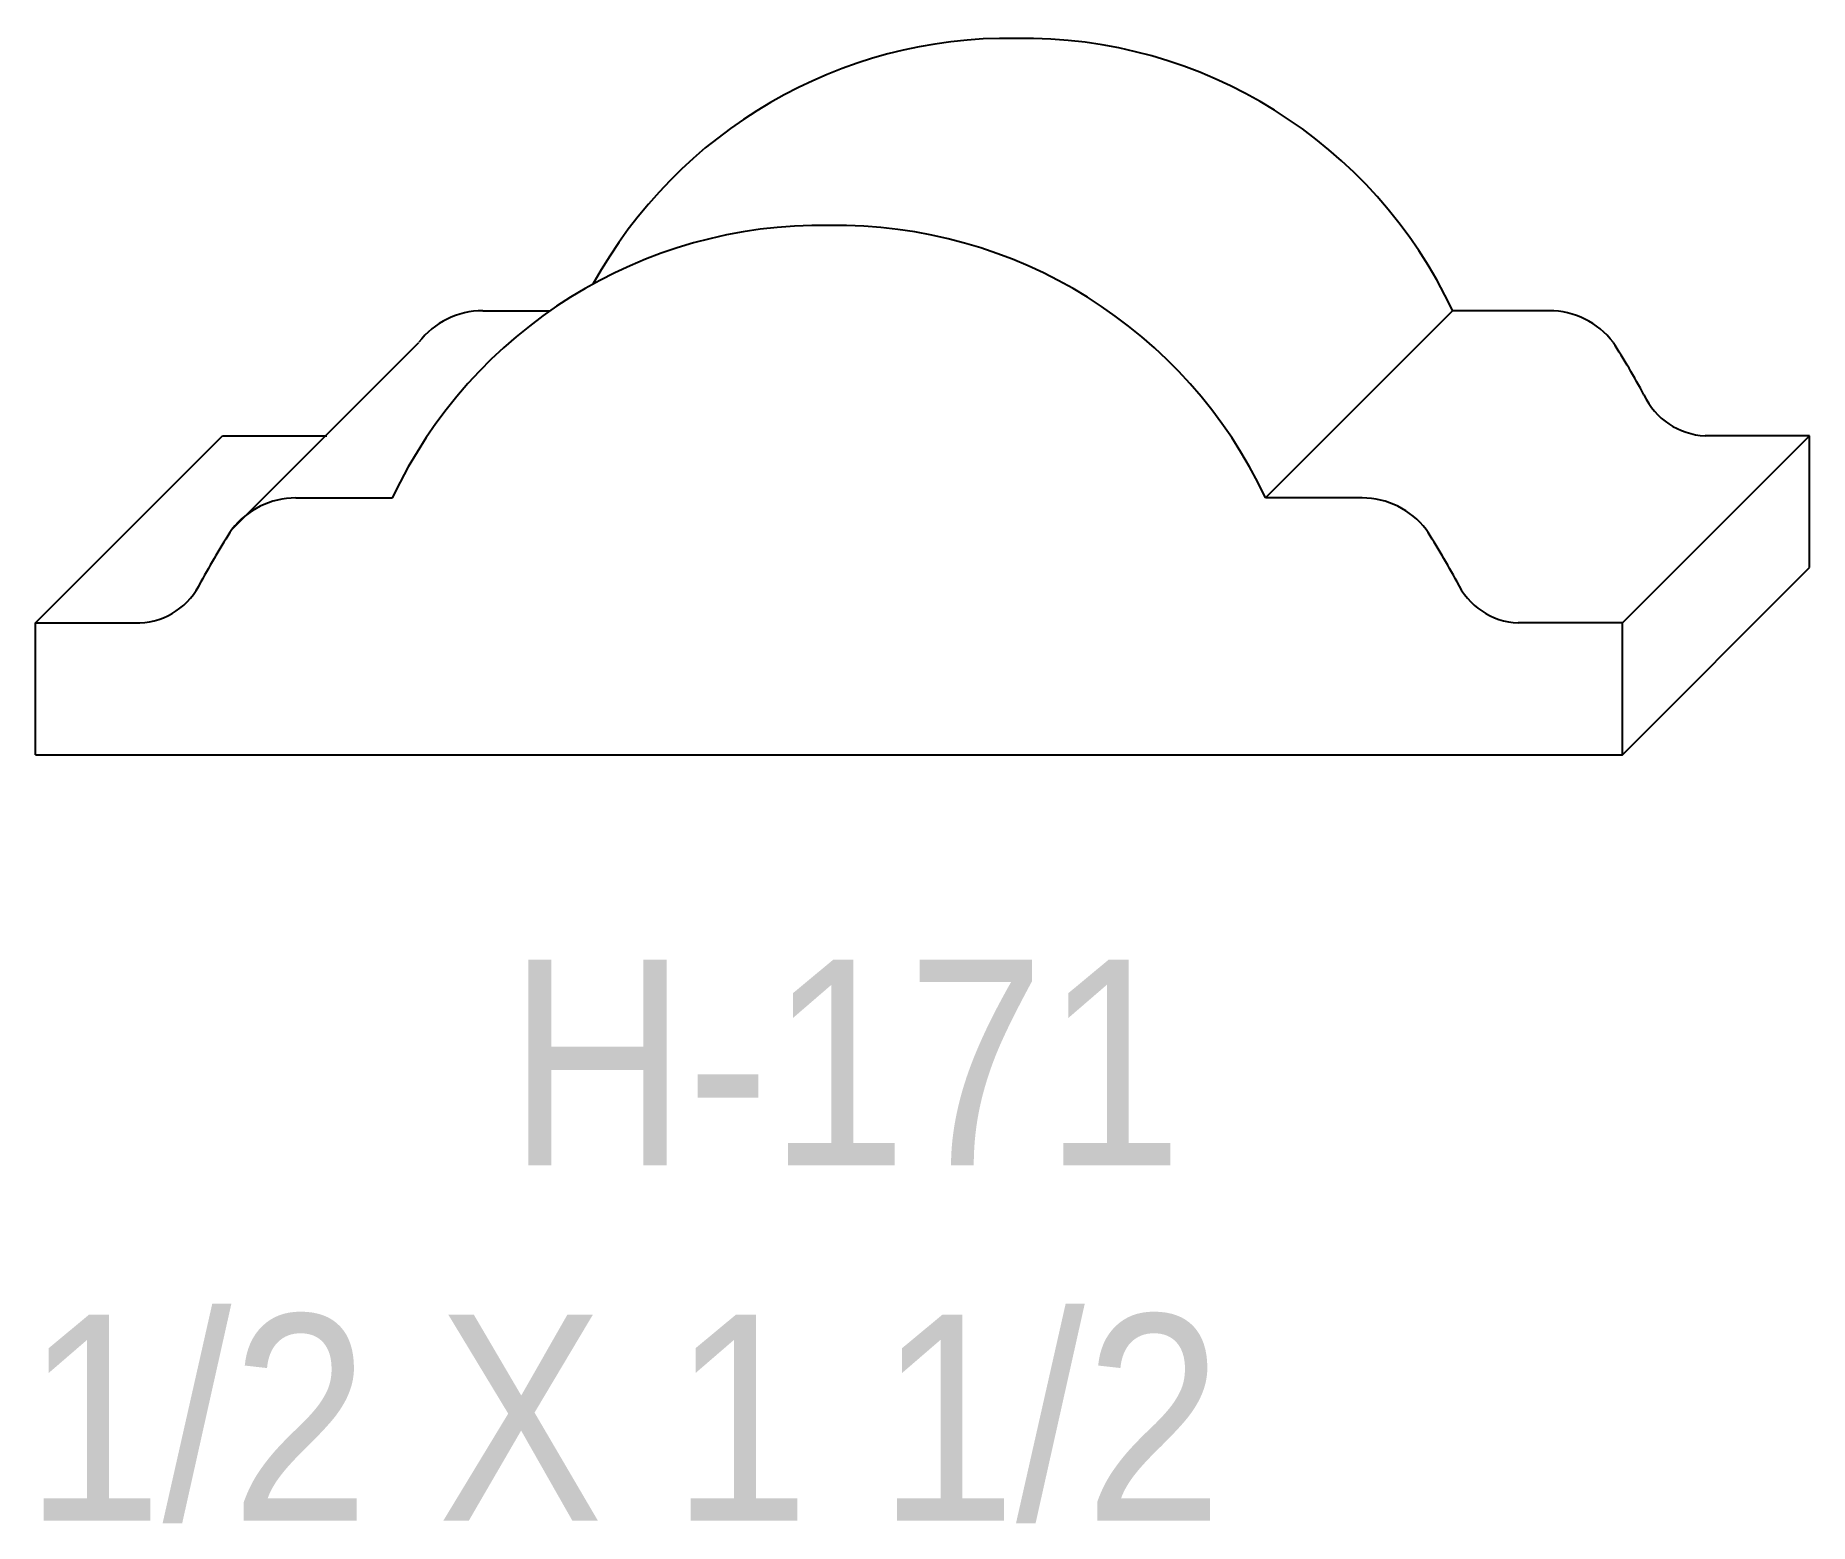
# Model space of a CAD drawing. Extents: x 85.94 to 87.62, y 150 to 151.41.
import ezdxf

# ---------------------------------------------------------------- set-up
doc = ezdxf.new("R2010")
doc.units = 0
doc.header["$LTSCALE"] = 5
doc.layers.add('PROFILE', color=7, linetype='CONTINUOUS')
doc.styles.add('TXT', font='TXT', dxfattribs={"height": 3.5})

msp = doc.modelspace()

# ---------------------------------------------------------------- linework, layer by layer
at = {"layer": 'PROFILE', "color": 1, "linetype": 'CONTINUOUS'}
for p, q in [((86.3643, 151.1454), (86.4279, 151.1454)), ((87.104, 150.9686), (87.2807, 151.1454)), ((87.372, 151.1454), (87.2807, 151.1454)), ((86.1272, 150.9389), (86.304, 151.1156)), ((85.9416, 150.8506), (86.1184, 151.0273)), ((86.1184, 151.0273), (86.2169, 151.0273)), ((87.4412, 150.8506), (87.618, 151.0273)), ((87.618, 151.0273), (87.5194, 151.0273)), ((87.618, 150.9029), (87.618, 151.0273)), ((86.1876, 150.9686), (86.2789, 150.9686)), ((87.1953, 150.9686), (87.104, 150.9686)), ((87.4412, 150.7261), (87.618, 150.9029)), ((85.9416, 150.7261), (85.9416, 150.8506)), ((85.9416, 150.8506), (86.0402, 150.8506)), ((87.4412, 150.8506), (87.3427, 150.8506)), ((87.4412, 150.7261), (87.4412, 150.8506)), ((85.9416, 150.7261), (87.4412, 150.7261))]:
    msp.add_line(p, q, dxfattribs=at)
for centre, major_axis, start_param, end_param in [((86.8613, 150.9544), (0.4484, 0), 1.555424, 2.638647), ((86.8751, 150.9544), (0.4484, 0), 0.439946, 1.586169), ((86.6845, 150.7777), (0, 0.4484), -0.016151, 1.13085), ((86.6983, 150.7777), (0, 0.4484), -1.13085, 0.015373), ((86.3643, 151.0693), (0, 0.0761), 0, 0.916291), ((87.372, 151.0693), (0, 0.0761), -0.916291, 0), ((86.7715, 150.6929), (0.7845, 0), 0.495712, 0.568984), ((87.5226, 151.0946), (0, 0.0674), -4.274654, -3.188904), ((86.1876, 150.8925), (0.0761, 0), 1.570796, 2.487087), ((87.1953, 150.8925), (0.0761, 0), 0.654505, 1.570796), ((86.7881, 150.5162), (0.7845, 0), 2.572608, 2.645881), ((86.5948, 150.5162), (0.7845, 0), 0.495712, 0.568984), ((86.037, 150.9179), (0, 0.0674), -3.094281, -2.008532), ((87.3458, 150.9179), (0, 0.0674), -4.274654, -3.188904)]:
    msp.add_ellipse(centre, major_axis=major_axis, ratio=1, start_param=start_param, end_param=end_param, dxfattribs=at)

# ---------------------------------------------------------------- texts
at = {"layer": 'PROFILE', "color": 1, "linetype": 'CONTINUOUS', "style": 'TXT', "width": 0.9}
for s, height, p in [('H-171', 0.19439, (86.3881, 150.3381)), ('1/2 X 1 1/2', 0.194395, (85.9316, 150.0027))]:
    msp.add_text(s, height=height, dxfattribs=at).set_placement(p)

doc.saveas('drawing.dxf')
